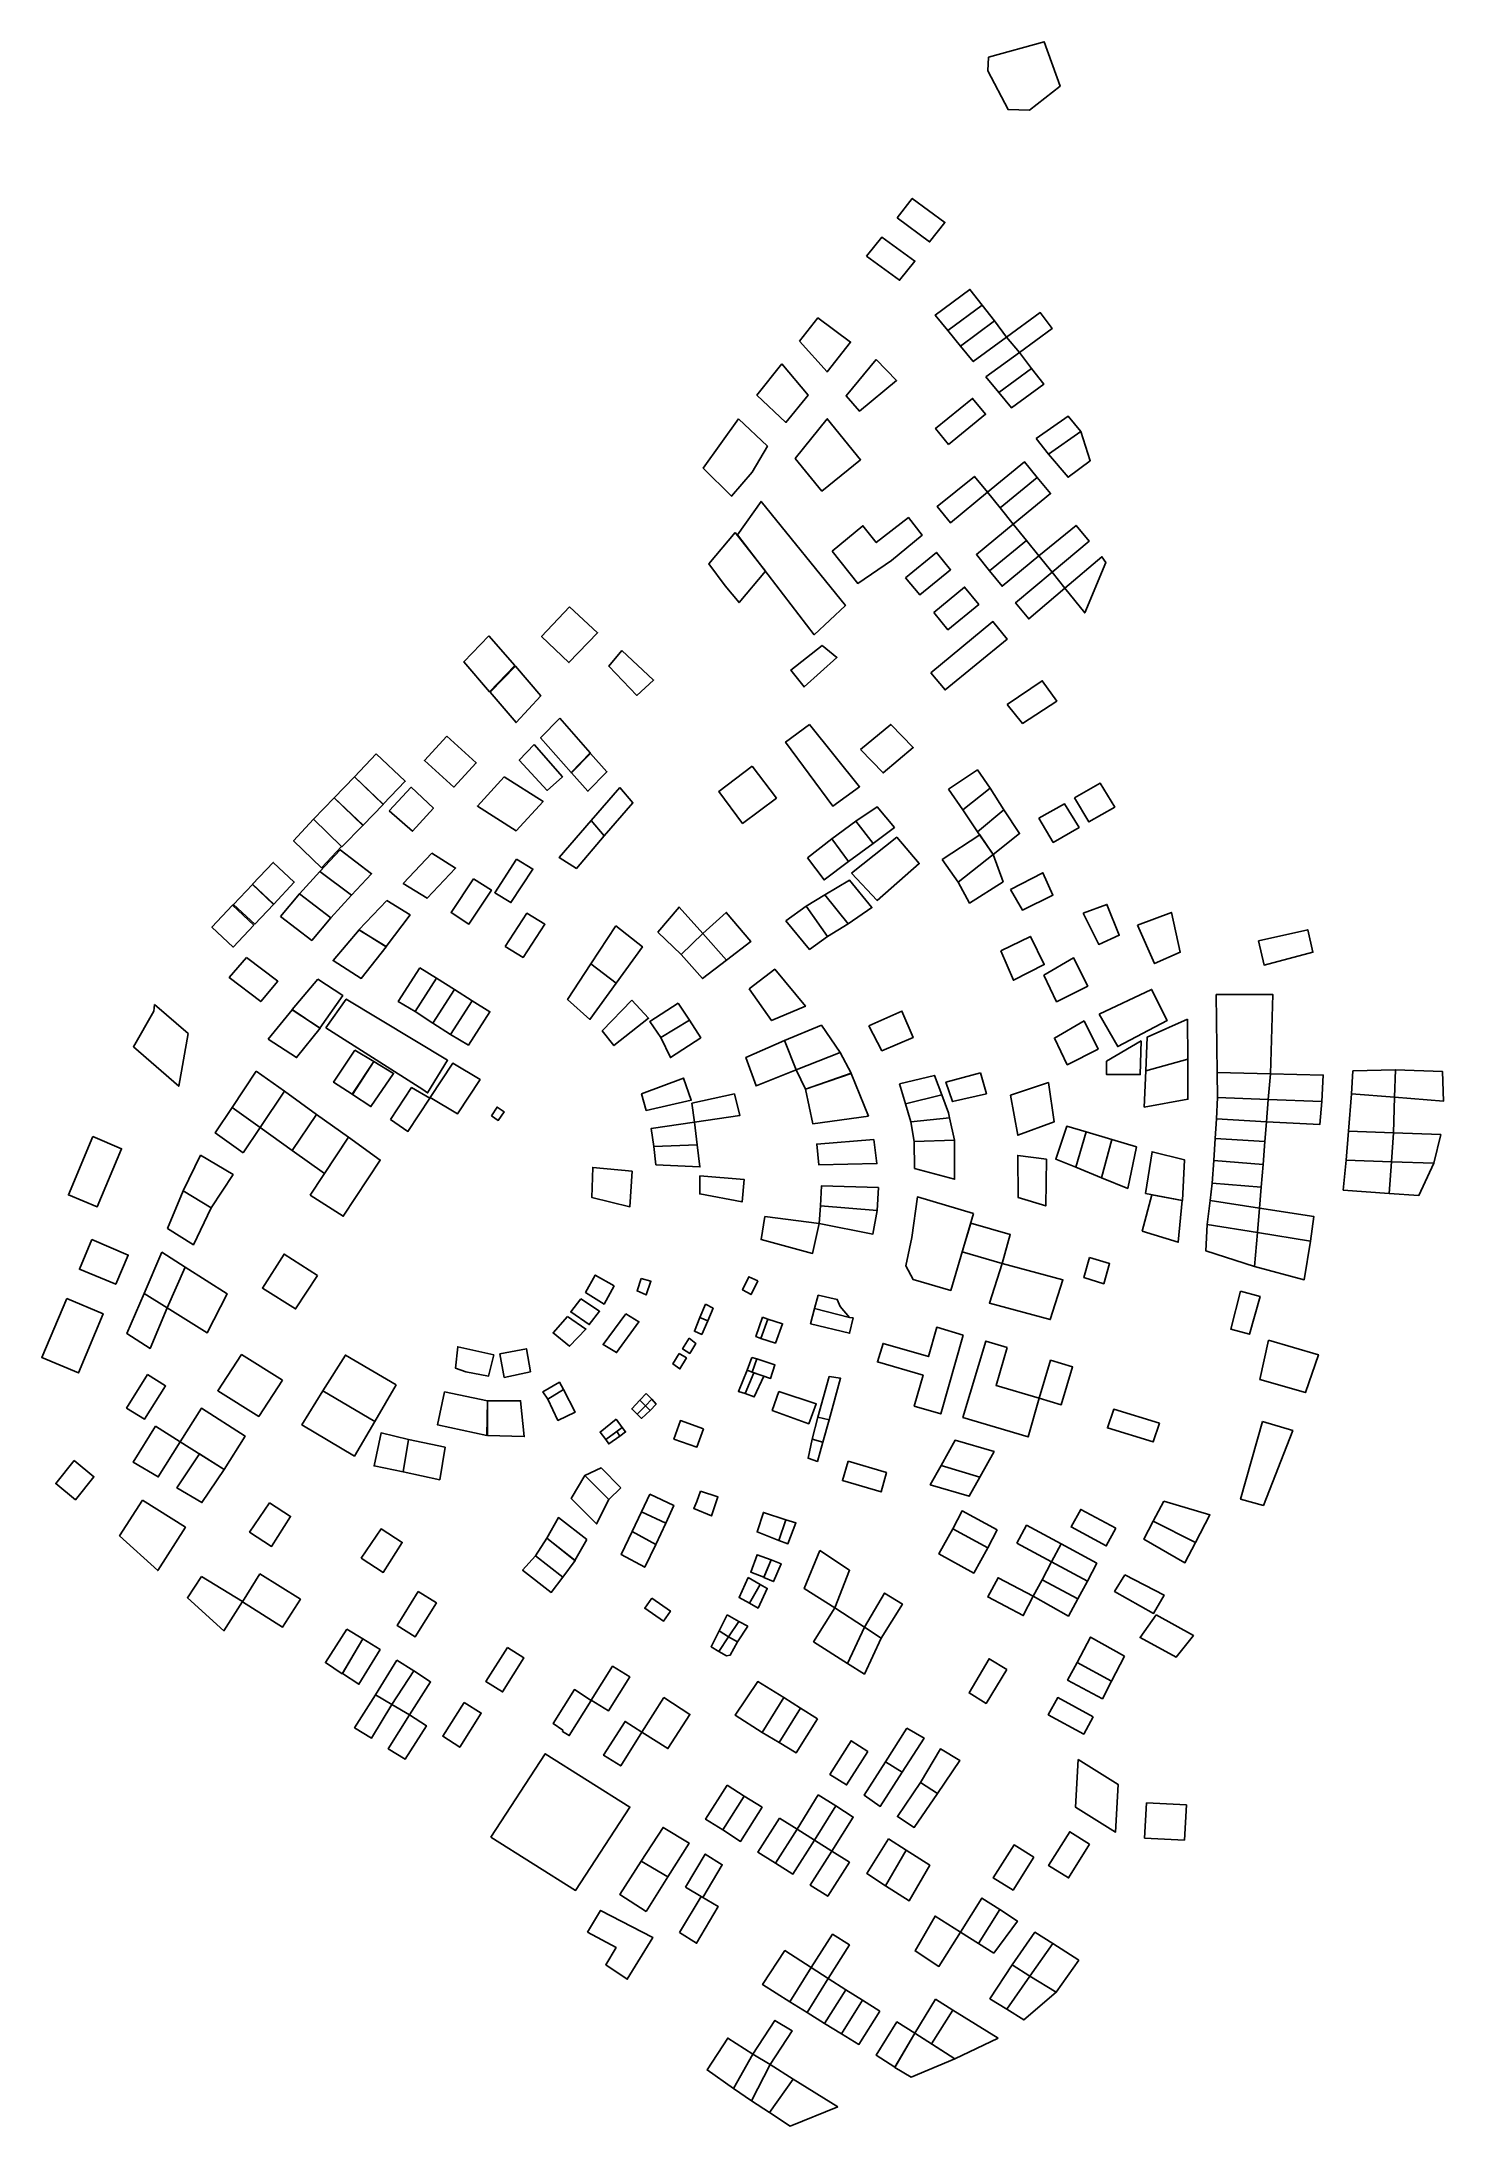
# Model space of a CAD drawing. Header units: millimetres. Extents: x 459935 to 460639, y 1408369 to 1409416.
import ezdxf

# ---------------------------------------------------------------- set-up
doc = ezdxf.new("R2010")
doc.units = ezdxf.units.MM
doc.header["$LTSCALE"] = 2
doc.layers.add('Constructions', color=1, linetype='Continuous')

msp = doc.modelspace()

# ---------------------------------------------------------------- linework, layer by layer
at = {"layer": 'Constructions', "flags": 128}
for points, elevation in [([(460410.7, 1409408.4), (460438.7, 1409416.1), (460446.7, 1409393.8), (460431.2, 1409381.7), (460420.5, 1409382), (460410.4, 1409401.5)], 126), ([(460364.8, 1409327.6), (460372.4, 1409337.4), (460388.8, 1409325.3), (460381.1, 1409315.5), (460364.8, 1409327.6)], 176), ([(460349.4, 1409308.3), (460357.1, 1409318), (460373.7, 1409305.9), (460366, 1409296.3)], 177), ([(460390.3, 1409271), (460383.9, 1409278.8), (460401.3, 1409291.7), (460407.5, 1409283.8)], 178.2), ([(460390.3, 1409271), (460407.5, 1409283.8), (460413.7, 1409275.8), (460396.6, 1409263.1)], 178.2), ([(460315.8, 1409265.6), (460325, 1409277.3), (460341.4, 1409265.2), (460329.6, 1409250.2)], 177.1), ([(460413.7, 1409275.8), (460419.8, 1409267.7), (460403, 1409255.4), (460396.6, 1409263.1)], 178.2), ([(460419.8, 1409267.7), (460436.7, 1409280), (460442.6, 1409272), (460426.2, 1409259.9)], 178.2), ([(460354.2, 1409256.4), (460364.5, 1409245.9), (460345.8, 1409230.5), (460339.1, 1409238.2)], 180.4), ([(460409.3, 1409247.7), (460426.2, 1409259.9), (460432.2, 1409252), (460415.8, 1409239.9)], 180.8), ([(460415.8, 1409239.9), (460432.2, 1409252), (460438.4, 1409244), (460422.2, 1409232.2)], 180.5), ([(460390.6, 1409213.7), (460384.1, 1409221.8), (460402.7, 1409236.9), (460409.2, 1409228.9)], 182.7), ([(460434.7, 1409216.7), (460450.7, 1409228), (460457, 1409220.2), (460440.9, 1409208.9)], 179), ([(460457, 1409220.2), (460461.8, 1409205.6), (460450.7, 1409197.3), (460440.9, 1409208.9)], 179), ([(460410.1, 1409189.8), (460428.8, 1409205), (460435.1, 1409197.1), (460416.5, 1409181.9)], 184.2), ([(460410.1, 1409189.8), (460403.6, 1409197.7), (460384.9, 1409182.6), (460391.5, 1409174.4)], 184.2), ([(460435.1, 1409197.1), (460441.9, 1409189.1), (460423.1, 1409173.7), (460416.5, 1409181.9)], 181.9), ([(460411.2, 1409150.3), (460404.6, 1409158.4), (460423.1, 1409173.7), (460429.7, 1409165.5)], 181.9), ([(460436, 1409157.7), (460454.7, 1409173.1), (460461.3, 1409165.2), (460442.6, 1409149.5)], 181.9), ([(460411.2, 1409150.3), (460429.7, 1409165.5), (460436, 1409157.7), (460417.5, 1409142.5)], 181.9), ([(460442.6, 1409149.5), (460424.3, 1409134.2), (460430.9, 1409126.1), (460449.1, 1409141.5)], 181.9), ([(460449.1, 1409141.5), (460467.7, 1409157.3), (460469.6, 1409154.5), (460459, 1409129.1)], 181.9), ([(460222.6, 1408791), (460213.1, 1408796.3), (460208.2, 1408787.6), (460217.5, 1408781.8)], 145.1), ([(460236.2, 1408794.6), (460241.1, 1408793.2), (460238.6, 1408786.4), (460234.1, 1408788.4)], 145.1), ([(460294.7, 1408793.4), (460290.3, 1408795.5), (460287.1, 1408788.9), (460291.4, 1408786.5)], 198.6), ([(460205.8, 1408784.4), (460200.8, 1408777.8), (460210.1, 1408771.5), (460215.3, 1408778.2)], 145.1), ([(460199.2, 1408775.6), (460208.4, 1408769.2), (460200.1, 1408760.6), (460191.9, 1408767.3)], 145.1), ([(460228.4, 1408776.8), (460235, 1408772.9), (460223.8, 1408757.4), (460217, 1408761.4)], 145.1), ([(460162.1, 1408756.3), (460144, 1408760.3), (460142.9, 1408749.5), (460148, 1408747.8), (460159.5, 1408745.6)], 145.1), ([(460113.1, 1408741.1), (460087.6, 1408756.1), (460076.3, 1408738.1), (460102.3, 1408722.8)], 189.4), ([(460167.3, 1408744.8), (460165.2, 1408756.7), (460178.5, 1408759.3), (460180.5, 1408747.8)], 145.1), ([(460197.2, 1408738.9), (460195.1, 1408742.5), (460186.8, 1408737.7), (460189.3, 1408733.9)], 145.1), ([(460189.3, 1408733.9), (460194.3, 1408723.3), (460203, 1408727.4), (460197.2, 1408738.9)], 145.1), ([(460330.6, 1408745.4), (460336.4, 1408744.5), (460330.6, 1408723.6), (460324.9, 1408725)], 152.9), ([(460102.3, 1408722.8), (460076.3, 1408738.1), (460065.7, 1408721), (460092.1, 1408705.4)], 189.4), ([(460158.9, 1408733.1), (460137.4, 1408737.6), (460133.9, 1408721), (460158.7, 1408715.8)], 145.1), ([(460158.9, 1408733.1), (460158.9, 1408715.8), (460177.4, 1408715.2), (460175.6, 1408733.2)], 145.1), ([(460324.9, 1408725), (460330.6, 1408723.6), (460327.4, 1408712.4), (460322, 1408713.9)], 152.9), ([(460119.3, 1408713.7), (460105.5, 1408717), (460102, 1408700.4), (460116.6, 1408697.4)], 152.9), ([(460137.7, 1408709.9), (460135, 1408693.5), (460116.6, 1408697.4), (460119.3, 1408713.7)], 152.9), ([(460322, 1408713.9), (460327.4, 1408712.4), (460324.7, 1408702.7), (460320, 1408704.3)], 152.9), ([(460049.4, 1408681.9), (460039.4, 1408667.2), (460050.5, 1408660), (460060, 1408675.1)], 156.6), ([(460308.8, 1408673.3), (460297.6, 1408677.1), (460294.4, 1408667.3), (460305.4, 1408663)], 152.9), ([(460095.5, 1408654.1), (460105.5, 1408668.8), (460116.1, 1408662), (460106.6, 1408646.9)], 157.7), ([(460308.8, 1408673.3), (460313.9, 1408671.9), (460309.9, 1408661.3), (460305.4, 1408663)], 152.9), ([(460301.5, 1408653.2), (460294.4, 1408655.8), (460291.2, 1408647), (460297.8, 1408644.5)], 152.9), ([(460015.3, 1408644.9), (460008.2, 1408634.2), (460026.5, 1408617.6), (460035.8, 1408632.3)], 155.7), ([(460044.6, 1408646.2), (460035.8, 1408632.1), (460055.9, 1408619.4), (460065, 1408633.4)], 157.2), ([(460289.9, 1408644.3), (460285.4, 1408634.3), (460290.6, 1408631.5), (460295.9, 1408640.8)], 152.9), ([(460301.5, 1408653.2), (460306.5, 1408651.3), (460302.6, 1408642.3), (460297.8, 1408644.4)], 152.9), ([(460124.2, 1408637.4), (460113.5, 1408620.3), (460122.7, 1408614.6), (460133.3, 1408631.6)], 160.8), ([(460295.9, 1408640.8), (460299.5, 1408638.9), (460294.9, 1408629), (460290.6, 1408631.5)], 152.9), ([(460279.4, 1408625.6), (460275.3, 1408617.6), (460280.1, 1408614.6), (460285.2, 1408622.3)], 152.9), ([(460088.3, 1408618.4), (460077.5, 1408601.6), (460085.9, 1408596), (460096.4, 1408613.5)], 211.2), ([(460275.3, 1408617.6), (460271.3, 1408609.6), (460275.2, 1408607.2), (460280.1, 1408614.6)], 152.9), ([(460280.1, 1408614.6), (460284.6, 1408612), (460280.9, 1408605.4), (460279.1, 1408605), (460275.2, 1408607.2)], 152.9), ([(460289.7, 1408619.9), (460284.6, 1408612), (460280.1, 1408614.6), (460285.2, 1408622.3)], 360.7), ([(460113.4, 1408602.9), (460121.9, 1408597.4), (460110.9, 1408580.5), (460102.7, 1408585.4)], -0.3), ([(460121.9, 1408597.4), (460130.4, 1408591.9), (460119.8, 1408575.3), (460110.9, 1408580.5)], -0.3), ([(460211.1, 1408582.7), (460221.8, 1408599.8), (460230.4, 1408594.4), (460219.7, 1408577.3)], 164.4), ([(460102.7, 1408585.4), (460110.9, 1408580.5), (460100.6, 1408563.6), (460092.2, 1408568.9)], -0.3), ([(460147.3, 1408581.6), (460155.8, 1408576.2), (460145, 1408559.1), (460136.5, 1408564.6)], -0.9), ([(460211.1, 1408582.6), (460202.6, 1408588), (460191.9, 1408571), (460196.8, 1408567.7), (460196.7, 1408567), (460200, 1408564.9)], 164.4), ([(460119.8, 1408575.3), (460128.3, 1408569.9), (460117.6, 1408553.1), (460109.1, 1408558.3)], -0.3), ([(460160.7, 1408513.8), (460203.2, 1408487.1), (460230.5, 1408529), (460188, 1408555.8)], 218.1)]:
    msp.add_lwpolyline(points, close=True, dxfattribs=dict(at, elevation=elevation))
for points in [[(460306.9, 1409254.3), (460294.3, 1409238.5), (460308.9, 1409224.8), (460320, 1409238.6)], [(460285, 1409226.7), (460299.6, 1409212.9), (460292, 1409199.8), (460281.5, 1409187.7), (460267.4, 1409201.9)], [(460313.6, 1409206.7), (460329.7, 1409226.7), (460346.4, 1409206.1), (460327, 1409190.3)], [(460284.5, 1409168.3), (460296.4, 1409185.1), (460338.8, 1409132.8), (460323.1, 1409118.1)], [(460283.4, 1409169.5), (460270.2, 1409153.8), (460278.3, 1409142.7), (460285.4, 1409134.3), (460298.6, 1409150), (460283.4, 1409169.5)], [(460332.1, 1409160.1), (460347.6, 1409172.9), (460354.3, 1409164.4), (460370.4, 1409177), (460377.4, 1409168.2), (460362, 1409155.5), (460345, 1409143.9)], [(460369, 1409146.8), (460384.5, 1409159.5), (460391.6, 1409150.8), (460376.2, 1409138.1)], [(460383.2, 1409129.3), (460398.7, 1409142.1), (460405.8, 1409133.4), (460390.3, 1409120.6)], [(460200.1, 1409132.1), (460186.1, 1409117.2), (460199.9, 1409104.1), (460214.3, 1409119.1)], [(460159.7, 1409117.6), (460147, 1409104.5), (460160, 1409089.5), (460172.7, 1409102.6)], [(460381.7, 1409099), (460412.9, 1409124.7), (460420, 1409115.9), (460388.9, 1409090.4)], [(460226.4, 1409110.2), (460219.9, 1409102.4), (460234, 1409087.6), (460242.4, 1409095.3)], [(460327.1, 1409112.8), (460311.4, 1409100.4), (460318, 1409091.9), (460334.5, 1409106.7)], [(460173, 1409102.4), (460160.3, 1409089.3), (460173.3, 1409074), (460185.7, 1409087.5)], [(460420.1, 1409083.1), (460437.7, 1409095), (460445, 1409084.8), (460427.8, 1409073.6)], [(460195.3, 1409076.2), (460185.6, 1409066.4), (460201, 1409048.9), (460210.6, 1409058.7)], [(460138.6, 1409067.1), (460127.3, 1409055), (460142.1, 1409041.6), (460153.3, 1409053.7)], [(460320.7, 1409073), (460308.7, 1409064.2), (460332.5, 1409031.9), (460345.9, 1409041.7)], [(460346.4, 1409060.4), (460361.6, 1409073.1), (460372.9, 1409061.4), (460357.7, 1409048.7)], [(460103.1, 1409058.2), (460117.6, 1409044.5), (460106.5, 1409033), (460092.1, 1409046.7)], [(460182.4, 1409063), (460174.9, 1409055.1), (460189, 1409039.9), (460196.6, 1409046.8)], [(460210.7, 1409058.5), (460201.1, 1409048.7), (460209.4, 1409039.5), (460219, 1409049.3)], [(460082, 1409036.1), (460092.1, 1409046.7), (460106.6, 1409032.9), (460096.5, 1409022.4)], [(460167.4, 1409046.7), (460153.9, 1409032), (460173.4, 1409019.6), (460186.9, 1409034.4)], [(460292, 1409052.1), (460275.2, 1409039.4), (460287.1, 1409023.3), (460304.1, 1409036)], [(460390.6, 1409040.6), (460405.1, 1409050.2), (460411.5, 1409041), (460397.8, 1409030.1)], [(460453.9, 1409036.1), (460466.8, 1409043.5), (460474.1, 1409031.5), (460461.1, 1409024.1)], [(460082, 1409036.1), (460096.4, 1409022.3), (460085.7, 1409011.6), (460071.6, 1409025.4)], [(460109.5, 1409029.6), (460120.6, 1409041.5), (460131.8, 1409030.9), (460121.2, 1409019.4)], [(460225.4, 1409041.4), (460211, 1409024.7), (460217.6, 1409017), (460232, 1409033.7)], [(460397.8, 1409030.1), (460411.5, 1409041), (460418.3, 1409030.1), (460405.2, 1409019.1)], [(460436, 1409025.9), (460448.8, 1409033.2), (460456.2, 1409021.3), (460443.2, 1409013.8)], [(460071.5, 1409025.4), (460061.5, 1409014.6), (460075.6, 1409001), (460085.6, 1409011.7)], [(460211, 1409024.7), (460194.9, 1409006.2), (460203.6, 1409000.7), (460217.6, 1409017)], [(460331.9, 1409015.5), (460344.1, 1409024.4), (460352.7, 1409013.3), (460340.4, 1409004.1)], [(460344.1, 1409024.4), (460354.8, 1409031.6), (460363.4, 1409021.3), (460352.7, 1409013.3)], [(460405.2, 1409019.1), (460418.3, 1409030.1), (460426.3, 1409018.2), (460413, 1409007.7)], [(460319.8, 1409006), (460331.9, 1409015.5), (460340.4, 1409004.1), (460328.1, 1408994.9)], [(460341.8, 1408998.3), (460364.6, 1409016.4), (460375.9, 1409003.1), (460354.7, 1408984.6)], [(460387.4, 1409005.1), (460406.3, 1409017.6), (460413, 1409007.7), (460395.5, 1408993.8)], [(460040.9, 1408992.7), (460051.3, 1409003.7), (460061.9, 1408993.8), (460051.6, 1408982.7)], [(460074.8, 1408999.2), (460085, 1409010.1), (460100.7, 1408998), (460090.6, 1408987.2)], [(460131, 1409008.4), (460116.6, 1408993.2), (460128.6, 1408985.7), (460142.9, 1409000.9)], [(460173.6, 1409005.4), (460181.8, 1409000.4), (460170.7, 1408983.5), (460162.6, 1408988.5)], [(460413, 1409007.7), (460418, 1408994), (460401.2, 1408983.3), (460395.5, 1408993.8)], [(460051.5, 1408982.6), (460040.9, 1408992.6), (460031.3, 1408982.6), (460042, 1408972.7)], [(460080.2, 1408975.9), (460064.5, 1408988), (460074.8, 1408999.2), (460090.6, 1408987.2)], [(460151.9, 1408995.4), (460160.9, 1408989.8), (460149.6, 1408972.7), (460140.7, 1408978.5)], [(460328.4, 1408987.4), (460340.8, 1408994.8), (460352.1, 1408981), (460340.1, 1408972.9)], [(460421.8, 1408990.1), (460438, 1408998.5), (460443, 1408987.3), (460427.7, 1408979.8)], [(460041.5, 1408972.2), (460030.9, 1408982.2), (460020.5, 1408971.2), (460031.1, 1408961.2)], [(460054.9, 1408976.6), (460064.5, 1408988), (460080.2, 1408975.9), (460070.7, 1408964.5)], [(460108.4, 1408984.6), (460120.1, 1408977.3), (460108, 1408961.4), (460094.4, 1408969.9)], [(460244.6, 1408968.7), (460255.2, 1408981.3), (460267.2, 1408968), (460256.3, 1408957.4)], [(460308.9, 1408974.3), (460319.1, 1408981.7), (460329.8, 1408966.5), (460320.8, 1408960)], [(460319.1, 1408981.7), (460328.4, 1408987.4), (460340.1, 1408972.9), (460329.8, 1408966.5)], [(460458.2, 1408978.2), (460470.2, 1408982.6), (460476.4, 1408967.1), (460466.1, 1408962.5)], [(460094.5, 1408969.8), (460108, 1408961.3), (460095.5, 1408945.4), (460081.4, 1408954.4)], [(460167.8, 1408961.5), (460178.8, 1408978.2), (460187.8, 1408972.6), (460176.8, 1408956)], [(460223.5, 1408971.9), (460210.9, 1408952.8), (460223.6, 1408943), (460236.8, 1408961.3)], [(460267.2, 1408968), (460278.9, 1408978.6), (460291.2, 1408963.9), (460279.1, 1408954.6)], [(460485.6, 1408972.2), (460502.6, 1408978.6), (460507, 1408958.6), (460494.1, 1408952.9)], [(460546.4, 1408964.3), (460571.1, 1408969.9), (460573.7, 1408958.6), (460549.1, 1408952.1)], [(460279.1, 1408954.6), (460267, 1408945.3), (460256.3, 1408957.4), (460267.2, 1408968)], [(460416.8, 1408959.3), (460431.7, 1408966.5), (460438.7, 1408952.4), (460423.2, 1408944.5)], [(460037.8, 1408956), (460029.2, 1408945.9), (460045, 1408933.8), (460053.6, 1408944)], [(460124.9, 1408950.7), (460114.1, 1408933.9), (460122.6, 1408928.8), (460133.4, 1408945.5)], [(460210.9, 1408952.8), (460199.2, 1408934.9), (460210.4, 1408924.8), (460223.6, 1408943)], [(460290.4, 1408940.2), (460303.3, 1408950), (460318.7, 1408931.4), (460301.7, 1408924.2)], [(460438.5, 1408947.1), (460453.4, 1408955.7), (460460.5, 1408941.6), (460444.9, 1408933.7)], [(460073.7, 1408945.1), (460086.2, 1408936.8), (460074.8, 1408920.5), (460060.8, 1408929.8)], [(460133.4, 1408945.5), (460142.3, 1408939.8), (460131.5, 1408923), (460122.6, 1408928.8)], [(460142.3, 1408939.8), (460151.2, 1408934.1), (460140.4, 1408917.3), (460131.5, 1408923)], [(460466.3, 1408927.5), (460492.6, 1408939.9), (460500.5, 1408924.3), (460475.6, 1408911.2)], [(459991.7, 1408932.3), (459991.3, 1408929), (459981.1, 1408911.1), (460003.8, 1408891.2), (460008.6, 1408917.7)], [(460048.8, 1408914.9), (460063, 1408905.6), (460074.9, 1408920.4), (460060.8, 1408929.7)], [(460077.7, 1408920.6), (460088, 1408935), (460138.9, 1408904.3), (460128.9, 1408887.9), (460126.4, 1408889.6)], [(460151.2, 1408934.1), (460160.2, 1408928.7), (460149.4, 1408911.9), (460140.4, 1408917.3)], [(460231.5, 1408934.5), (460216.6, 1408919), (460222.5, 1408911.7), (460239.9, 1408925.4)], [(460254.8, 1408933), (460240.6, 1408923.8), (460246.1, 1408915.8), (460260.4, 1408924.4)], [(460350.5, 1408921.6), (460367.2, 1408929), (460372.8, 1408915.7), (460357.1, 1408909.1)], [(460525, 1408937.3), (460553.6, 1408937.3), (460552.3, 1408897.4), (460525.6, 1408898.1)], [(460260.4, 1408924.4), (460246.1, 1408915.8), (460250.9, 1408905.6), (460266.1, 1408915.6)], [(460308.2, 1408914.3), (460326.7, 1408921.9), (460336.1, 1408908.2), (460314.1, 1408899.4)], [(460458.7, 1408924.1), (460443.8, 1408915.4), (460450.2, 1408902), (460465.7, 1408909.9)], [(460510.7, 1408925), (460490.4, 1408915.9), (460489.7, 1408898.9), (460510.8, 1408904.8)], [(460092.3, 1408909.4), (460101.8, 1408903.6), (460091, 1408887.2), (460081.6, 1408893.2)], [(460308.2, 1408914.3), (460288.8, 1408905.7), (460293.9, 1408891.4), (460314.1, 1408899.4)], [(460341.6, 1408897.8), (460336.1, 1408908.2), (460314.1, 1408899.4), (460318.7, 1408889.8)], [(460487.3, 1408914), (460470, 1408903.8), (460470, 1408897.1), (460486.9, 1408897.1)], [(460042.7, 1408898.8), (460056.9, 1408888.7), (460044.8, 1408870.5), (460030.7, 1408880.6)], [(460101.9, 1408903.6), (460111.8, 1408897.7), (460100.4, 1408881), (460091.1, 1408887.1)], [(460130.1, 1408885.6), (460141.5, 1408902.8), (460155.2, 1408894.6), (460143.9, 1408877.4)], [(460350.4, 1408876.2), (460322.5, 1408872.3), (460318.7, 1408889.8), (460341.7, 1408897.7)], [(460366, 1408892.5), (460383.5, 1408896.7), (460387.2, 1408886.9), (460369, 1408882.4)], [(460406.7, 1408898), (460389.3, 1408893.2), (460392.6, 1408883.5), (460409.6, 1408887.5)], [(460510.8, 1408904.8), (460489.7, 1408898.9), (460488.9, 1408880.8), (460510.9, 1408884.7)], [(460525.8, 1408885.6), (460525.6, 1408898.1), (460552.3, 1408897.4), (460551.2, 1408884.6)], [(460552.3, 1408897.4), (460578.9, 1408896.8), (460578.1, 1408883.6), (460551.2, 1408884.6)], [(460593.8, 1408899), (460593, 1408887.4), (460614.7, 1408885.7), (460615.1, 1408899.5)], [(460614.7, 1408885.7), (460639.2, 1408883.7), (460638.7, 1408898.7), (460615.1, 1408899.5)], [(460056.9, 1408888.7), (460073, 1408877.1), (460060.9, 1408858.9), (460044.8, 1408870.5)], [(460110.2, 1408874.6), (460119, 1408868.5), (460130, 1408885.3), (460120.8, 1408890.6)], [(460238.7, 1408879), (460261.3, 1408884.2), (460257.4, 1408895.3), (460236.4, 1408887.5)], [(460262.9, 1408873.2), (460261.7, 1408882.7), (460283, 1408887.4), (460285.7, 1408876.5)], [(460369, 1408882.4), (460387.2, 1408886.9), (460390.5, 1408877.9), (460391.1, 1408875.3), (460371.7, 1408873.3)], [(460421.7, 1408886.8), (460440.8, 1408893.1), (460443.6, 1408873.3), (460425.4, 1408866.6)], [(460525.8, 1408885.6), (460551.2, 1408884.6), (460550.3, 1408873.4), (460525.2, 1408874.8)], [(460591.5, 1408868.6), (460593, 1408887.4), (460614.7, 1408885.7), (460614.1, 1408867.8)], [(460036.2, 1408857.7), (460022.2, 1408867.8), (460030.7, 1408880.6), (460044.8, 1408870.5)], [(460073, 1408877.1), (460089.1, 1408865.6), (460077, 1408847.4), (460060.9, 1408858.9)], [(460160.9, 1408876.3), (460163.8, 1408880.8), (460167.3, 1408878.4), (460164.4, 1408874.1)], [(460371.7, 1408873.3), (460391.1, 1408875.3), (460393.6, 1408864.1), (460373.3, 1408863.4)], [(460525.2, 1408874.8), (460550.3, 1408873.4), (460549.5, 1408863.5), (460524.6, 1408865)], [(460551.2, 1408884.6), (460550.3, 1408873.4), (460577.1, 1408872), (460578.1, 1408883.6)], [(459960.6, 1408865.9), (459975.1, 1408859.8), (459962.8, 1408830.6), (459948.4, 1408836.6)], [(460069.9, 1408836.5), (460086.5, 1408825.9), (460105.1, 1408854.1), (460089.1, 1408865.6)], [(460262.9, 1408873.2), (460264.3, 1408861.8), (460242.5, 1408860.9), (460241.2, 1408870)], [(460353, 1408864.5), (460324.4, 1408862.2), (460325.5, 1408851.7), (460354.6, 1408852.4)], [(460454.6, 1408850.5), (460444.5, 1408854.6), (460450, 1408871.1), (460459.7, 1408868.3)], [(460467.5, 1408845.2), (460454.6, 1408850.5), (460459.7, 1408868.3), (460472.7, 1408864.5)], [(460485.1, 1408860.8), (460472.7, 1408864.5), (460467.5, 1408845.2), (460480.6, 1408839.9)], [(460524.6, 1408865), (460549.5, 1408863.5), (460548.6, 1408851.9), (460523.9, 1408853.9)], [(460590.3, 1408854.1), (460591.5, 1408868.6), (460614.1, 1408867.8), (460613.1, 1408853.3)], [(460614.1, 1408867.8), (460637.9, 1408866.9), (460634.5, 1408852.6), (460613.1, 1408853.3)], [(460014.8, 1408856.6), (460031.1, 1408846.8), (460020.1, 1408830.1), (460006.1, 1408838.6)], [(460243.6, 1408851.8), (460242.5, 1408860.9), (460264.3, 1408861.8), (460265.7, 1408850.7)], [(460373.3, 1408863.4), (460393.6, 1408864.1), (460393.6, 1408844.5), (460373.5, 1408849.9)], [(460439.8, 1408854.6), (460425.4, 1408856.5), (460425.6, 1408835.3), (460439.4, 1408831.1)], [(460489.5, 1408837.3), (460508.1, 1408833.8), (460509.2, 1408854.2), (460492.9, 1408858.3)], [(460523.9, 1408853.9), (460548.6, 1408851.9), (460547.7, 1408840.5), (460523, 1408842.5)], [(460588.9, 1408839), (460612, 1408837.4), (460613.1, 1408853.3), (460590.3, 1408854.1)], [(460231.7, 1408848.6), (460211.8, 1408850.4), (460211.4, 1408835.3), (460230.5, 1408830.7)], [(460265.6, 1408846.2), (460287.9, 1408844.4), (460286.9, 1408833.1), (460265.6, 1408837.1)], [(460612, 1408837.4), (460626.9, 1408836.4), (460634.5, 1408852.6), (460613.1, 1408853.3)], [(460006.1, 1408838.6), (460020.1, 1408830.1), (460011.2, 1408811.6), (459998.2, 1408819.8)], [(460355.4, 1408840.4), (460326.8, 1408841.2), (460326.3, 1408831.1), (460354.8, 1408828.8)], [(460403.1, 1408827.3), (460375, 1408835.6), (460372.2, 1408815.3), (460369.2, 1408801), (460372.8, 1408794.1), (460391.7, 1408788.6)], [(460487.9, 1408818.4), (460506, 1408812.8), (460508, 1408833.8), (460492.7, 1408836.7)], [(460522.1, 1408833.8), (460520.6, 1408821.8), (460545.8, 1408817.7), (460546.8, 1408830)], [(460523, 1408842.5), (460522.1, 1408833.8), (460546.8, 1408830), (460547.7, 1408840.5)], [(460298.3, 1408825.7), (460296.4, 1408814.2), (460322.3, 1408807.2), (460325.6, 1408822.2)], [(460354.8, 1408828.8), (460352.6, 1408816.9), (460325.6, 1408822.2), (460326.3, 1408831.1)], [(460401.8, 1408822.5), (460421.6, 1408816.7), (460417.5, 1408802.2), (460397.5, 1408808)], [(460546.8, 1408830), (460545.8, 1408817.7), (460572.5, 1408813.3), (460574.1, 1408825.8)], [(459960.1, 1408814.2), (459978.5, 1408806.4), (459972.2, 1408791.7), (459953.9, 1408799.3)], [(460520.6, 1408821.8), (460545.8, 1408817.7), (460544.4, 1408800.7), (460519.9, 1408808.5)], [(460545.8, 1408817.7), (460572.5, 1408813.3), (460569.3, 1408794), (460544.4, 1408800.7)], [(459995.3, 1408807.8), (460007, 1408800.3), (459998.1, 1408779.8), (459986.4, 1408787.1)], [(460073.6, 1408796.2), (460056.8, 1408806.9), (460045.9, 1408789.8), (460062.5, 1408779.3)], [(460417.5, 1408802.2), (460448.1, 1408794), (460441.7, 1408774), (460411.1, 1408782.3)], [(460461.5, 1408805.1), (460458.6, 1408795.1), (460468.6, 1408792), (460471.5, 1408802.1)], [(460007, 1408800.3), (460028.2, 1408786.9), (460018.1, 1408767.3), (459998.1, 1408779.8)], [(459947.6, 1408784.6), (459965.8, 1408776.9), (459953.5, 1408747.2), (459935, 1408754.9)], [(459986.4, 1408787.1), (459998.1, 1408779.8), (459989.4, 1408759.5), (459977.7, 1408767)], [(460268.5, 1408781.8), (460272.3, 1408779.7), (460269.6, 1408773.4), (460265.7, 1408775)], [(460323.3, 1408779.6), (460325.1, 1408786.2), (460334.7, 1408784.1), (460336.2, 1408780.5), (460340.8, 1408775.1)], [(460537.3, 1408788.2), (460547.1, 1408785.5), (460541.8, 1408766.6), (460532.4, 1408769.2)], [(460265.7, 1408775), (460269.6, 1408773.4), (460266.6, 1408766.5), (460262.9, 1408768.1)], [(460297.2, 1408775.2), (460299.8, 1408774.2), (460296.3, 1408764.4), (460293.8, 1408765.4)], [(460299.8, 1408774.2), (460307.2, 1408771.9), (460303.6, 1408762.2), (460296.3, 1408764.4)], [(460342.7, 1408774.8), (460340.8, 1408775.1), (460323.3, 1408779.6), (460321.3, 1408771.9), (460340.9, 1408767.1)], [(460397.9, 1408766.2), (460384.7, 1408770.1), (460380.5, 1408755.4), (460357.7, 1408762), (460354.9, 1408752.7), (460377.8, 1408746), (460373.4, 1408730.5), (460386.7, 1408726.6)], [(460260.2, 1408764.6), (460263.6, 1408762), (460260.6, 1408757), (460257, 1408759.2)], [(460420.1, 1408759.9), (460409.3, 1408763.2), (460397.8, 1408724.8), (460430.6, 1408715), (460436.2, 1408734.5), (460414.5, 1408740.8)], [(460551.4, 1408763.7), (460576.4, 1408756.3), (460569.9, 1408737.3), (460547, 1408743.9)], [(460056, 1408743.5), (460035.4, 1408756.4), (460023.4, 1408738.2), (460044, 1408725.3)], [(460255.3, 1408756.9), (460258.9, 1408754.7), (460255.6, 1408749.2), (460252.1, 1408751.7)], [(460291.8, 1408755), (460294.3, 1408754.2), (460292, 1408747.5), (460289.5, 1408748.6)], [(460294.3, 1408754.2), (460303.4, 1408751.2), (460301.2, 1408744.4), (460292, 1408747.5)], [(460436.2, 1408734.5), (460441.9, 1408753.5), (460452.9, 1408750.2), (460447.2, 1408731.2)], [(459988.2, 1408746.3), (459997.2, 1408740.6), (459986.6, 1408723.9), (459977.6, 1408729.5)], [(460289.5, 1408748.6), (460292, 1408747.5), (460292.7, 1408747.2), (460288.4, 1408736.9), (460285, 1408737.9)], [(460292.7, 1408747.2), (460297.8, 1408745.5), (460293, 1408735.1), (460288.4, 1408736.9)], [(460026.7, 1408698.7), (460004.6, 1408712.6), (460015.2, 1408729.4), (460037.2, 1408715.4)], [(460235.5, 1408733.4), (460231.4, 1408729.1), (460234.1, 1408726.5), (460238.4, 1408730.6)], [(460238.4, 1408730.6), (460234.1, 1408726.5), (460236.4, 1408724.3), (460240.7, 1408728.3)], [(460238.7, 1408736.8), (460235.5, 1408733.4), (460238.4, 1408730.6), (460241.6, 1408733.9)], [(460241.6, 1408733.9), (460243.7, 1408731.5), (460240.7, 1408728.3), (460238.4, 1408730.6)], [(460305.3, 1408737.8), (460324.1, 1408731.6), (460320.4, 1408721.6), (460302, 1408728.3)], [(460496.6, 1408721.9), (460473.6, 1408728.9), (460470.4, 1408719.5), (460493.4, 1408712.5)], [(459992.2, 1408720.4), (460004.6, 1408712.6), (459993.5, 1408694.9), (459980.9, 1408702.4)], [(460223.6, 1408723.9), (460215.5, 1408717.4), (460218.4, 1408713.7), (460226.7, 1408719.7)], [(460225.5, 1408715.4), (460219.9, 1408711.5), (460218.4, 1408713.7), (460223.9, 1408717.7)], [(460226.7, 1408719.7), (460223.9, 1408717.7), (460225.5, 1408715.4), (460228.3, 1408717.5)], [(460267.5, 1408719.1), (460255.9, 1408723.2), (460252.6, 1408713.9), (460264.2, 1408709.9)], [(460548.3, 1408722.8), (460563.5, 1408718.2), (460548.8, 1408680.6), (460537.3, 1408683.8)], [(460386.9, 1408700.7), (460393.9, 1408713.3), (460413.5, 1408707.6), (460406.3, 1408694.7)], [(459951.3, 1408703.2), (459942, 1408691.6), (459951.9, 1408683.4), (459961.2, 1408695)], [(460014.3, 1408706.5), (460002.9, 1408689.4), (460015.5, 1408682), (460026.7, 1408698.7)], [(460225.9, 1408689.5), (460216, 1408699.4), (460207.8, 1408695.6), (460219.9, 1408683.5)], [(460340.1, 1408702.8), (460359.4, 1408697.2), (460356.7, 1408687.4), (460337.3, 1408693.1)], [(460386.9, 1408700.7), (460406.3, 1408694.7), (460401, 1408685.2), (460381.4, 1408691)], [(460207.8, 1408695.6), (460201, 1408684.1), (460213.8, 1408671.3), (460219.9, 1408683.5)], [(460240.5, 1408686.3), (460252.5, 1408680.6), (460248.5, 1408671.6), (460236.3, 1408677.4)], [(460265.9, 1408687.8), (460274.7, 1408684.9), (460271.5, 1408675.3), (460262.6, 1408679), (460264.1, 1408682.6)], [(459985.6, 1408683.3), (459974.1, 1408665.3), (459993.3, 1408647.8), (460007.2, 1408669.6)], [(460236.3, 1408677.4), (460231.6, 1408667.4), (460243.6, 1408660.9), (460248.5, 1408671.6)], [(460415.1, 1408668.4), (460397.4, 1408677.8), (460392.7, 1408668.8), (460410.3, 1408659.3)], [(460474.6, 1408669.1), (460457, 1408678.6), (460452.2, 1408669.8), (460469.8, 1408660.2)], [(460498.7, 1408682.7), (460493.4, 1408672.6), (460514.6, 1408661.9), (460521.9, 1408675.8)], [(460208.9, 1408663.4), (460194.6, 1408674.5), (460188.7, 1408664.1), (460202.9, 1408652.9)], [(460231.6, 1408667.4), (460226.2, 1408655.9), (460238, 1408649.5), (460243.6, 1408660.9)], [(460410.3, 1408659.3), (460392.7, 1408668.8), (460385.8, 1408656.2), (460403.3, 1408646.6)], [(460424.9, 1408661.7), (460429.8, 1408670.6), (460447.2, 1408661.2), (460442.4, 1408652.3)], [(460493.4, 1408672.6), (460488.7, 1408663.7), (460509.4, 1408651.8), (460514.6, 1408661.9)], [(460183.1, 1408655.2), (460176.6, 1408648.1), (460191, 1408636.9), (460196.8, 1408644.5)], [(460188.7, 1408664.1), (460183.1, 1408655.2), (460196.8, 1408644.5), (460203, 1408652.9)], [(460325.9, 1408658), (460318, 1408638.9), (460333.5, 1408629.1), (460340.9, 1408648)], [(460447.2, 1408661.2), (460465.1, 1408651.5), (460460.4, 1408642.6), (460442.4, 1408652.3)], [(460442.4, 1408652.3), (460437.6, 1408643.2), (460455.6, 1408633.7), (460460.4, 1408642.6)], [(460479.1, 1408645.7), (460498.9, 1408635.5), (460493.6, 1408626.3), (460474, 1408637.4)], [(460241.5, 1408633.9), (460238, 1408628.9), (460247.4, 1408622.5), (460250.9, 1408627.5)], [(460348.3, 1408619.4), (460358.5, 1408636.5), (460367.4, 1408631), (460356.7, 1408613.9)], [(460433.2, 1408634.9), (460428.1, 1408625.2), (460410.3, 1408634.6), (460415.5, 1408644.2)], [(460437.6, 1408643.2), (460433.2, 1408634.9), (460450.8, 1408625), (460455.6, 1408633.7)], [(460333.5, 1408629.1), (460348.3, 1408619.4), (460339.8, 1408601.1), (460322.8, 1408612.1)], [(460494.9, 1408625.6), (460513.6, 1408615.2), (460505, 1408604.4), (460486.8, 1408614.2)], [(460096.4, 1408613.5), (460105, 1408608.1), (460094.4, 1408590.7), (460086.1, 1408596.1)], [(460348.3, 1408619.4), (460356.7, 1408613.9), (460348.3, 1408595.8), (460339.8, 1408601.1)], [(460479, 1408604.9), (460462, 1408614.4), (460455.2, 1408601.7), (460472.4, 1408592.2)], [(460169, 1408609.2), (460177.2, 1408604), (460166.5, 1408586.9), (460158.2, 1408592.1)], [(460419.9, 1408598.1), (460411, 1408603.5), (460400.9, 1408586.4), (460409.5, 1408581.1)], [(460307.8, 1408584), (460294.7, 1408592.1), (460283.4, 1408575.1), (460296.9, 1408566.5)], [(460472.4, 1408592.2), (460455.2, 1408601.7), (460450.4, 1408592.8), (460467.9, 1408583.4)], [(460247.5, 1408584), (460260.7, 1408575.6), (460249.6, 1408558.4), (460236.5, 1408566.7)], [(460316.3, 1408578.7), (460307.8, 1408584), (460296.9, 1408566.5), (460305.5, 1408561.4)], [(460463.3, 1408574.4), (460445.5, 1408584), (460440.7, 1408575.4), (460458.5, 1408565.7)], [(460236.5, 1408566.7), (460228.1, 1408572), (460217.3, 1408555), (460225.9, 1408549.7)], [(460324.8, 1408573.3), (460316.3, 1408578.7), (460305.5, 1408561.4), (460314, 1408556.2)], [(460350.1, 1408557), (460341.6, 1408562.3), (460331, 1408545.4), (460339.4, 1408540.1)], [(460369.6, 1408568.7), (460358.9, 1408551.8), (460367.3, 1408546.5), (460378.3, 1408563.7)], [(460367.3, 1408546.5), (460358.9, 1408551.8), (460348.2, 1408535), (460356.3, 1408529.3)], [(460376.5, 1408541.3), (460385, 1408535.9), (460396.3, 1408552.4), (460386.5, 1408558.2), (460376.5, 1408541.3)], [(460455.7, 1408552.9), (460475.8, 1408540.4), (460474.5, 1408516.4), (460454.4, 1408528.9)], [(460279.3, 1408540), (460288, 1408534.5), (460277.2, 1408517.5), (460268.5, 1408522.9)], [(460376.5, 1408541.3), (460385, 1408535.9), (460373.4, 1408518.8), (460364.9, 1408524.2)], [(460288, 1408534.5), (460296.9, 1408528.9), (460286.1, 1408511.7), (460277.2, 1408517.5)], [(460325.1, 1408535.1), (460333.9, 1408529.6), (460323.2, 1408512.3), (460314.5, 1408517.9)], [(460333.9, 1408529.6), (460342.7, 1408524), (460331.9, 1408506.8), (460323.2, 1408512.3)], [(460490.1, 1408531.1), (460510.1, 1408530.1), (460509.1, 1408512.4), (460489.1, 1408513.4)], [(460236.1, 1408501.8), (460247.2, 1408518.8), (460260.2, 1408510.9), (460249.5, 1408493.9)], [(460305.7, 1408523.4), (460314.5, 1408517.9), (460303.6, 1408500.8), (460294.8, 1408506.3)], [(460314.5, 1408517.9), (460323.2, 1408512.3), (460312.4, 1408495.3), (460303.6, 1408500.8)], [(460360.4, 1408513), (460369.3, 1408507.3), (460359, 1408489.4), (460349.6, 1408495.6)], [(460433.5, 1408503.9), (460423.5, 1408510), (460413.1, 1408493.4), (460423, 1408487.3)], [(460461.5, 1408510.4), (460451.5, 1408516.6), (460440.9, 1408499.6), (460450.9, 1408493.4)], [(460238.7, 1408476.6), (460249.5, 1408493.9), (460236.1, 1408501.8), (460225.5, 1408485)], [(460258.5, 1408488.7), (460267.1, 1408483.6), (460276.9, 1408500), (460268.4, 1408505.4)], [(460331.9, 1408506.8), (460340.8, 1408501.3), (460329.9, 1408484.2), (460321.1, 1408489.8)], [(460369.3, 1408507.3), (460381.2, 1408499.8), (460370.8, 1408481.8), (460359, 1408489.4)], [(460209.2, 1408466.2), (460215.8, 1408477.1), (460242.1, 1408463.4), (460229.2, 1408442.5), (460218.4, 1408449.8), (460223.6, 1408458.4)], [(460255.5, 1408466), (460264, 1408460.6), (460274.9, 1408479), (460266.3, 1408484.1)], [(460405.6, 1408460.4), (460396.6, 1408466.2), (460407.4, 1408483.3), (460416.3, 1408477.5)], [(460413.3, 1408455.5), (460405.6, 1408460.4), (460416.3, 1408477.5), (460425.2, 1408471.7)], [(460396.6, 1408466.2), (460383.8, 1408474.2), (460373.8, 1408456.7), (460385.8, 1408448.9)], [(460321.5, 1408448.3), (460308.4, 1408456.9), (460297.2, 1408439.8), (460310.8, 1408431.2)], [(460330.2, 1408442.8), (460321.5, 1408448.3), (460332.3, 1408465.1), (460340.8, 1408459.7)], [(460422.5, 1408449.7), (460434, 1408466.1), (460443, 1408460.4), (460431.5, 1408444)], [(460456, 1408452), (460443, 1408460.4), (460431.5, 1408444), (460444.7, 1408435.9)], [(460330.2, 1408442.8), (460321.5, 1408448.3), (460310.8, 1408431.2), (460319.6, 1408425.8)], [(460422.5, 1408449.7), (460431.5, 1408444), (460419.9, 1408427.4), (460411.4, 1408432.7)], [(460339, 1408437.2), (460330.2, 1408442.8), (460319.5, 1408425.8), (460328.3, 1408420.2)], [(460347.4, 1408431.9), (460339, 1408437.2), (460328.3, 1408420.2), (460336.9, 1408415.1)], [(460444.7, 1408435.9), (460431.5, 1408444), (460419.9, 1408427.4), (460428.5, 1408422)], [(460356.1, 1408426.4), (460347.4, 1408431.9), (460336.9, 1408415.1), (460345.6, 1408409.7)], [(460384, 1408432.5), (460392.7, 1408427), (460382.1, 1408410), (460373.7, 1408415.3)], [(460415.6, 1408412.9), (460392.7, 1408427), (460382.1, 1408410), (460393.8, 1408402.5)], [(460292.3, 1408404.9), (460303.4, 1408421.8), (460312, 1408416.6), (460300.9, 1408399.6)], [(460373.7, 1408415.3), (460364.7, 1408421), (460354.3, 1408404.3), (460363.6, 1408398.3)], [(460363.6, 1408398.2), (460371.9, 1408393.3), (460393.8, 1408402.5), (460373.7, 1408415.3)], [(460292.3, 1408404.9), (460279.7, 1408412.9), (460269.3, 1408396.9), (460282.6, 1408387.6)], [(460292.3, 1408404.9), (460282.6, 1408387.6), (460291.6, 1408381.4), (460300.9, 1408399.6)], [(460312.6, 1408392.3), (460300.9, 1408399.6), (460291.6, 1408381.4), (460300.6, 1408375.5)], [(460334.9, 1408378.4), (460312.6, 1408392.3), (460300.6, 1408375.5), (460311, 1408368.6)]]:
    msp.add_lwpolyline(points, close=True, dxfattribs=at)

doc.saveas('drawing.dxf')
